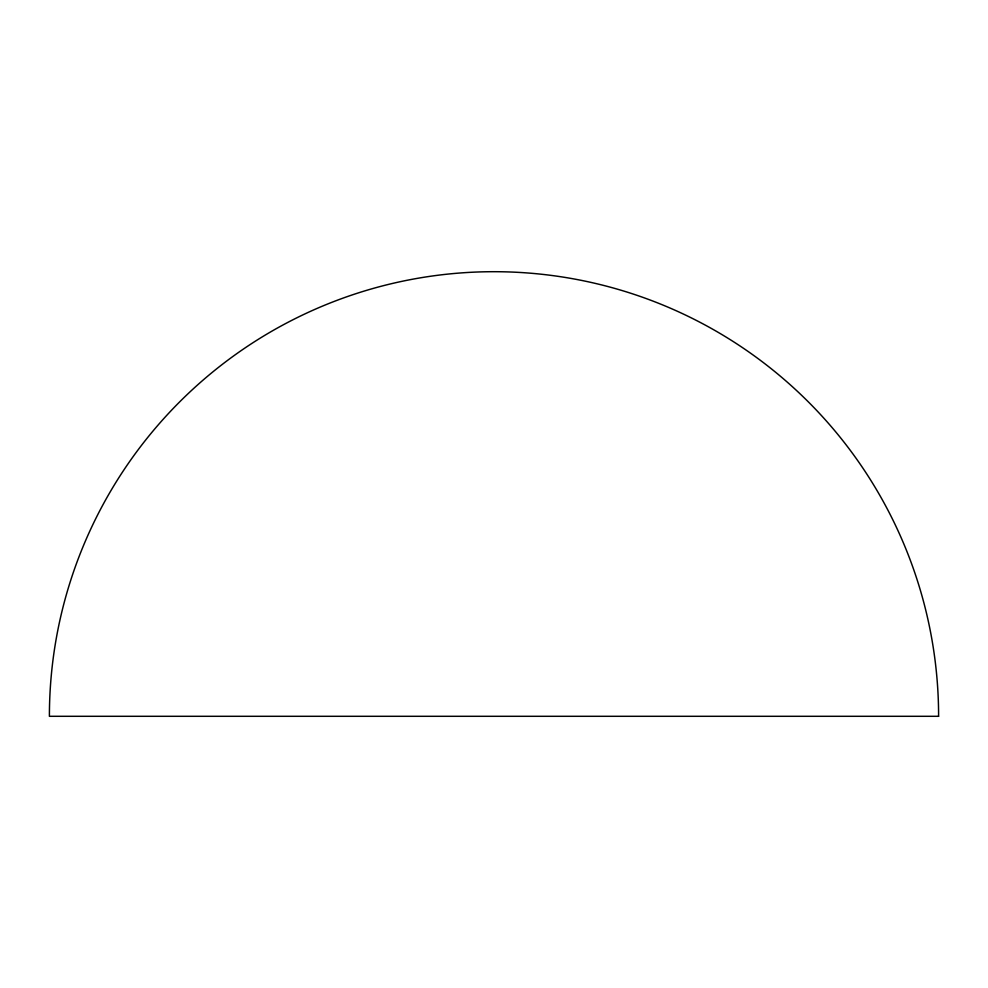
<?xml version="1.0" encoding="UTF-8"?>
<svg xmlns="http://www.w3.org/2000/svg" width="988" height="988" viewBox="0 0 988 988"><rect width="100%" height="100%" fill="white"/><g stroke="black" fill="none" stroke-linecap="round" stroke-linejoin="round"><path stroke-width="1.48" d="M938.6 716.3L49.4 716.3A444.6 444.6 0 0 1 494 271.7A444.6 444.6 0 0 1 938.6 716.3"/></g></svg>
